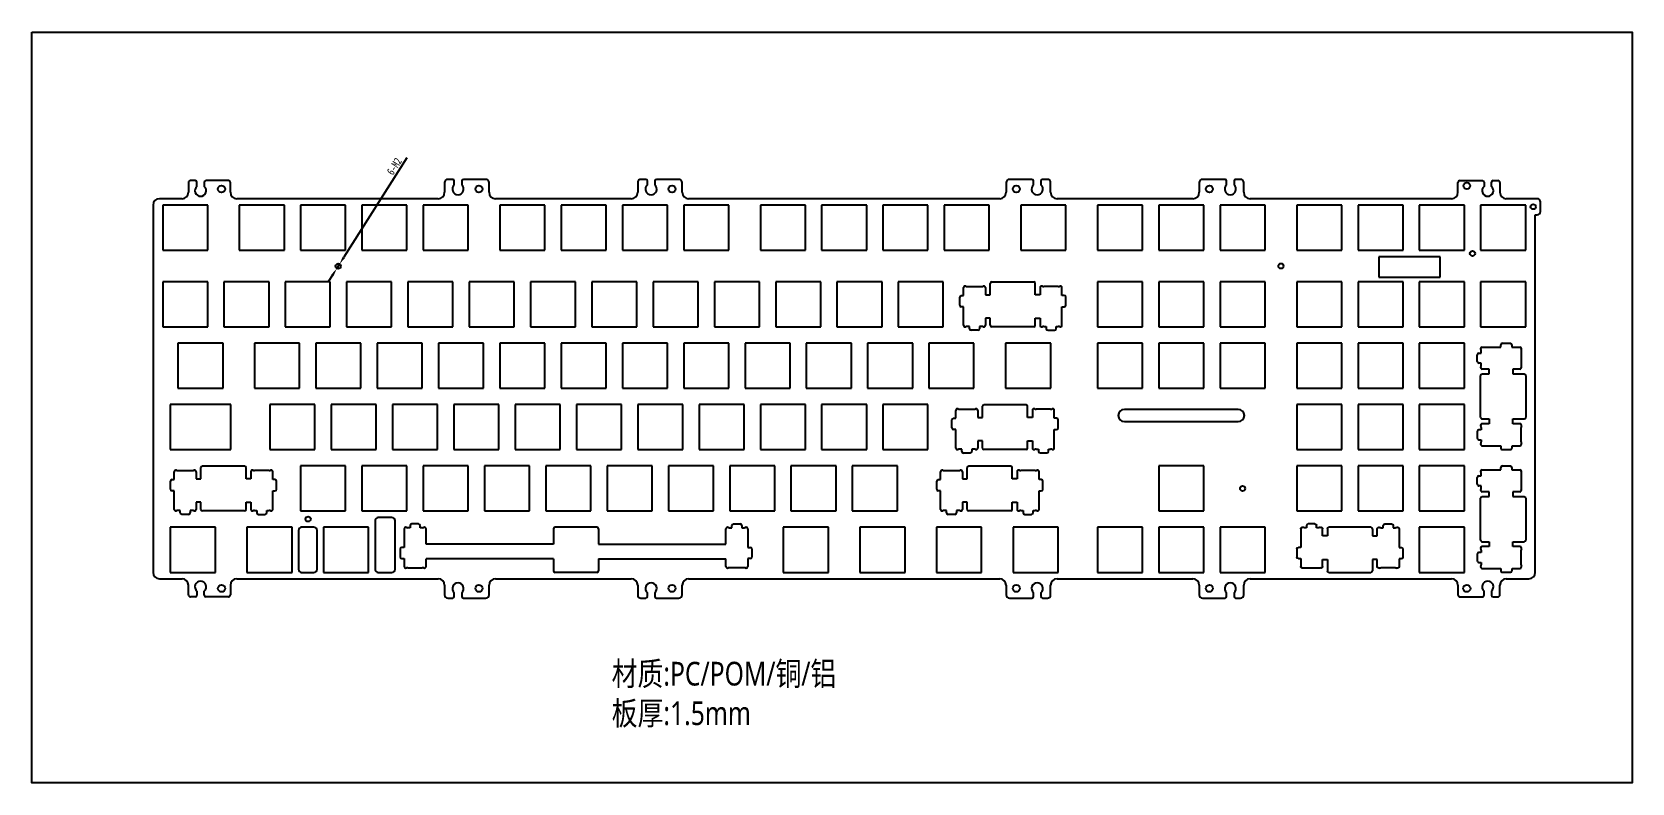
# Model space of a CAD drawing. Header units: millimetres. Extents: x -605 to 450, y -172 to 61.
# Drawn here: x -605.3 to -108.1, y -172.4 to 60.8 of the extents above; entities that cross this region are included whole.
import ezdxf

# ---------------------------------------------------------------- set-up
doc = ezdxf.new("R2010")
doc.units = ezdxf.units.MM
doc.header["$LTSCALE"] = 30.734
doc.header["$PDMODE"] = 3
doc.header["$PDSIZE"] = 0.3125
doc.layers.get('0').update_dxf_attribs({"linetype": 'CONTINUOUS'})
doc.layers.get('Defpoints').update_dxf_attribs({"linetype": 'CONTINUOUS'})
doc.layers.add('02___PRT_ALL_AXES', color=7, linetype='CONTINUOUS')
doc.styles.get("Standard").update_dxf_attribs({"font": 'txt', "width": 0.8})
doc.dimstyles.new('Annotative', dxfattribs={"dimscale": 0, "dimtxt": 2.5, "dimasz": 2.5, "dimexe": 1.25, "dimexo": 0.625, "dimtad": 1, "dimtxsty": 'Standard', "dimcen": 2.5, "dimazin": 2, "dimtfac": 1, "dimtmove": 0, "dimatfit": 3, "dimfxl": 1, "dimarcsym": 0})

# ---------------------------------------------------------------- blocks, each defined once
blk = doc.blocks.new('A$C692A0492')
at = {"color": 1}
for p, q in [((10, 15.05), (23, 15.05)), ((0, 7.8), (0, 10.3)), ((0.5, 10.8), (1.2, 10.8)), ((1.2, 10.8), (1.2, 13.25)), ((2.35, 13.6), (6.85, 13.6)), ((8, 13.25), (8, 11.05)), ((8, 11.05), (9.5, 11.05)), ((9.5, 11.05), (9.5, 14.55)), ((23.5, 11.05), (23.5, 14.55)), ((25, 11.05), (23.5, 11.05)), ((25, 13.26), (25, 11.05)), ((30.65, 13.61), (26.15, 13.61)), ((31.8, 10.81), (31.8, 13.26)), ((32.5, 10.81), (31.8, 10.81)), ((33, 7.81), (33, 10.31)), ((1.2, 7.3), (0.5, 7.3)), ((1.2, 1.55), (1.2, 7.3)), ((31.8, 1.56), (31.8, 7.31)), ((31.8, 7.31), (32.5, 7.31)), ((3.05, 1.2), (2.35, 1.2)), ((3.05, 0.5), (3.05, 1.2)), ((6.85, 1.2), (6.15, 1.2)), ((6.15, 1.2), (6.15, 0.5)), ((9.5, 3.75), (8, 3.75)), ((8, 3.75), (8, 1.55)), ((9.5, 1.55), (9.5, 3.75)), ((23, 1.05), (10, 1.05)), ((23.5, 1.55), (23.5, 3.75)), ((23.5, 3.75), (25, 3.75)), ((25, 3.75), (25, 1.56)), ((26.15, 1.21), (26.85, 1.21)), ((26.85, 1.21), (26.85, 0.51)), ((27.35, 0.01), (29.45, 0.01)), ((29.95, 0.51), (29.95, 1.21)), ((29.95, 1.21), (30.65, 1.21)), ((5.65, 0), (3.55, 0))]:
    blk.add_line(p, q, dxfattribs=at)
for centre, radius, start, end in [((10, 14.55), 0.5, 90, 180), ((23, 14.55), 0.5, 0, 90), ((0.5, 10.3), 0.5, 90, 180), ((1.7, 13.25), 0.5, 64.1581, 180), ((2.35, 14.6), 1, 244.1581, 270), ((6.85, 14.6), 1, 270, 295.8419), ((7.5, 13.25), 0.5, 0, 115.8419), ((25.5, 13.26), 0.5, 64.1581, 180), ((26.15, 14.61), 1, 244.1581, 270), ((30.65, 14.61), 1, 270, 295.8419), ((31.3, 13.26), 0.5, 0, 115.8419), ((32.5, 10.31), 0.5, 0, 90), ((0.5, 7.8), 0.5, 180, 270), ((32.5, 7.81), 0.5, 270, 0), ((1.7, 1.55), 0.5, 180, 295.8419), ((2.35, 0.2), 1, 90, 115.8419), ((3.55, 0.5), 0.5, 180, 270), ((5.65, 0.5), 0.5, 270, 0), ((6.85, 0.2), 1, 64.1581, 90), ((7.5, 1.55), 0.5, 244.1581, 0), ((10, 1.55), 0.5, 180, 270), ((23, 1.55), 0.5, 270, 0), ((25.5, 1.56), 0.5, 180, 295.8419), ((26.15, 0.21), 1, 90, 115.8419), ((27.35, 0.51), 0.5, 180, 270), ((29.45, 0.51), 0.5, 270, 0), ((30.65, 0.21), 1, 64.1581, 90), ((31.3, 1.56), 0.5, 244.1581, 0)]:
    blk.add_arc(centre, radius, start, end, dxfattribs=at)
blk = doc.blocks.new('A$C580C1E3D')
at = {"color": 1}
for p, q in [((5.65, 15.05), (3.55, 15.05)), ((103.55, 15.05), (105.65, 15.05)), ((1.2, 13.5), (1.2, 7.75)), ((3.05, 13.85), (2.35, 13.85)), ((3.05, 14.55), (3.05, 13.85)), ((6.15, 13.85), (6.15, 14.55)), ((6.85, 13.85), (6.15, 13.85)), ((8, 8.7), (8, 13.5)), ((47.6, 13.5), (47.6, 8.7)), ((61.1, 14), (48.1, 14)), ((61.6, 13.5), (61.6, 8.7)), ((101.2, 8.7), (101.2, 13.5)), ((102.35, 13.85), (103.05, 13.85)), ((103.05, 13.85), (103.05, 14.55)), ((106.15, 14.55), (106.15, 13.85)), ((106.15, 13.85), (106.85, 13.85)), ((108, 13.5), (108, 7.75)), ((0, 7.25), (0, 4.75)), ((1.2, 7.75), (0.5, 7.75)), ((47.6, 8.7), (8, 8.7)), ((61.6, 8.7), (101.2, 8.7)), ((108, 7.75), (108.7, 7.75)), ((109.2, 7.25), (109.2, 4.75)), ((0.5, 4.25), (1.2, 4.25)), ((1.2, 4.25), (1.2, 1.8)), ((2.35, 1.45), (6.85, 1.45)), ((47.6, 4.2), (8, 4.2)), ((8, 1.8), (8, 4.2)), ((47.6, 4.2), (47.6, 0.5)), ((61.1, 0), (48.1, 0)), ((61.6, 4.2), (101.2, 4.2)), ((61.6, 4.2), (61.6, 0.5)), ((101.2, 1.8), (101.2, 4.2)), ((106.85, 1.45), (102.35, 1.45)), ((108.7, 4.25), (108, 4.25)), ((108, 4.25), (108, 1.8))]:
    blk.add_line(p, q, dxfattribs=at)
for centre, radius, start, end in [((3.55, 14.55), 0.5, 90, 180), ((5.65, 14.55), 0.5, 0, 90), ((103.55, 14.55), 0.5, 90, 180), ((105.65, 14.55), 0.5, 0, 90), ((1.7, 13.5), 0.5, 64.1581, 180), ((2.35, 14.85), 1, 244.1581, 270), ((6.85, 14.85), 1, 270, 295.8419), ((7.5, 13.5), 0.5, 0, 115.8419), ((48.1, 13.5), 0.5, 90, 180), ((61.1, 13.5), 0.5, 0, 90), ((101.7, 13.5), 0.5, 64.1581, 180), ((102.35, 14.85), 1, 244.1581, 270), ((106.85, 14.85), 1, 270, 295.8419), ((107.5, 13.5), 0.5, 0, 115.8419), ((0.5, 7.25), 0.5, 90, 180), ((108.7, 7.25), 0.5, 0, 90), ((0.5, 4.75), 0.5, 180, 270), ((1.7, 1.8), 0.5, 180, 295.8419), ((2.35, 0.45), 1, 90, 115.8419), ((6.85, 0.45), 1, 64.1581, 90), ((7.5, 1.8), 0.5, 244.1581, 0), ((48.1, 0.5), 0.5, 180, 270), ((61.1, 0.5), 0.5, 270, 0), ((101.7, 1.8), 0.5, 180, 295.8419), ((102.35, 0.45), 1, 90, 115.8419), ((106.85, 0.45), 1, 64.1581, 90), ((107.5, 1.8), 0.5, 244.1581, 0), ((108.7, 4.75), 0.5, 270, 0)]:
    blk.add_arc(centre, radius, start, end, dxfattribs=at)
blk = doc.blocks.new('*D5')
at = {"color": 0, "lineweight": -2, "transparency": 16777216}
for p, q in [((-488.83, 21.68), (-508.37, -9.17)), ((-511.91, -14.75), (-513.24, -16.86)), ((-510.57, -12.64), (-509.71, -11.28))]:
    blk.add_line(p, q, dxfattribs=at)
at = {"color": 0, "transparency": 16777216}
for points in [[(-508.73, -8.95), (-508.02, -9.4), (-509.71, -11.28)], [(-512.26, -14.52), (-511.55, -14.97), (-510.57, -12.64)]]:
    blk.add_solid(points, dxfattribs=at)
at = {"layer": 'Defpoints', "color": 0, "transparency": 16777216}
for p in [(-510.57, -12.64), (-509.71, -11.28)]:
    blk.add_point(p, dxfattribs=at)
at = {"color": 0, "transparency": 16777216, "insert": (-492.71, 19.05), "char_height": 2.5, "attachment_point": 5, "rotation": 57.6407}
blk.add_mtext('6-M2', dxfattribs=at)

msp = doc.modelspace()

# ---------------------------------------------------------------- linework, layer by layer
at = {"color": 7, "linetype": 'Continuous'}
for p, q in [((-474.555, 15), (-476.065, 15)), ((-464.245, 15), (-471.255, 15)), ((-414.555, 15), (-416.065, 15)), ((-404.245, 15), (-411.255, 15)), ((-294.555, 15), (-301.565, 15)), ((-289.745, 15), (-291.255, 15)), ((-234.555, 15), (-241.565, 15)), ((-229.745, 15), (-231.255, 15)), ((-477.065, 14), (-477.065, 11)), ((-474.055, 13.319), (-474.055, 14.5)), ((-471.755, 14.5), (-471.755, 13.319)), ((-463.245, 11), (-463.245, 14)), ((-417.065, 14), (-417.065, 11)), ((-414.055, 13.319), (-414.055, 14.5)), ((-411.755, 14.5), (-411.755, 13.319)), ((-403.245, 11), (-403.245, 14)), ((-302.565, 14), (-302.565, 11)), ((-294.055, 13.319), (-294.055, 14.5)), ((-291.755, 14.5), (-291.755, 13.319)), ((-288.745, 11), (-288.745, 14)), ((-242.565, 14), (-242.565, 11)), ((-234.055, 13.319), (-234.055, 14.5)), ((-231.755, 14.5), (-231.755, 13.319)), ((-228.745, 11), (-228.745, 14)), ((-567.692, 7), (-567.692, -107.012)), ((-558.665, 9), (-565.692, 9)), ((-564.692, 7), (-564.692, -6.999)), ((-550.693, 7), (-564.692, 7)), ((-550.693, -6.999), (-550.693, 7)), ((-479.065, 9), (-541.645, 9)), ((-540.88, 7), (-540.88, -6.999)), ((-526.88, 7), (-540.88, 7)), ((-526.88, -6.999), (-526.88, 7)), ((-521.83, 7), (-521.83, -6.999)), ((-507.83, 7), (-521.83, 7)), ((-507.83, -6.999), (-507.83, 7)), ((-502.78, 7), (-502.78, -6.999)), ((-488.78, 7), (-502.78, 7)), ((-488.78, -6.999), (-488.78, 7)), ((-483.73, 7), (-483.73, -6.999)), ((-469.73, 7), (-483.73, 7)), ((-469.73, -6.999), (-469.73, 7)), ((-419.065, 9), (-461.245, 9)), ((-459.917, 7), (-459.917, -6.999)), ((-445.918, 7), (-459.917, 7)), ((-445.918, -6.999), (-445.918, 7)), ((-440.867, 7), (-440.867, -6.999)), ((-426.868, 7), (-440.867, 7)), ((-426.868, -6.999), (-426.868, 7)), ((-421.817, 7), (-421.817, -6.999)), ((-407.818, 7), (-421.817, 7)), ((-407.818, -6.999), (-407.818, 7)), ((-402.767, 7), (-402.767, -6.999)), ((-388.768, 7), (-402.767, 7)), ((-304.565, 9), (-401.245, 9)), ((-388.768, -6.999), (-388.768, 7)), ((-378.955, 7), (-378.955, -6.999)), ((-364.955, 7), (-378.955, 7)), ((-364.955, -6.999), (-364.955, 7)), ((-359.905, 7), (-359.905, -6.999)), ((-345.905, 7), (-359.905, 7)), ((-345.905, -6.999), (-345.905, 7)), ((-340.855, 7), (-340.855, -6.999)), ((-326.855, 7), (-340.855, 7)), ((-326.855, -6.999), (-326.855, 7)), ((-321.805, 7), (-321.805, -6.999)), ((-307.805, 7), (-321.805, 7)), ((-307.805, -6.999), (-307.805, 7)), ((-283.993, 7), (-297.992, 7)), ((-297.992, 7), (-297.992, -6.999)), ((-244.565, 9), (-286.745, 9)), ((-283.993, -6.999), (-283.993, 7)), ((-260.18, 7), (-274.18, 7)), ((-274.18, 7), (-274.18, -6.999)), ((-260.18, -6.999), (-260.18, 7)), ((-241.13, 7), (-255.128, 7)), ((-255.128, 7), (-255.128, -6.999)), ((-241.13, -6.999), (-241.13, 7)), ((-222.08, 7), (-236.078, 7)), ((-236.078, 7), (-236.078, -6.999)), ((-164.165, 9), (-226.745, 9)), ((-222.08, -6.999), (-222.08, 7)), ((-198.268, 7), (-212.266, 7)), ((-212.266, 7), (-212.266, -6.999)), ((-198.268, -6.999), (-198.268, 7)), ((-179.218, 7), (-193.216, 7)), ((-193.216, 7), (-193.216, -6.999)), ((-179.218, -6.999), (-179.218, 7)), ((-160.168, 7), (-174.166, 7)), ((-174.166, 7), (-174.166, -6.999)), ((-160.168, -6.999), (-160.168, 7)), ((-141.118, 7), (-155.116, 7)), ((-155.116, 7), (-155.116, -6.999)), ((-137.518, 9), (-147.145, 9)), ((-141.118, -6.999), (-141.118, 7)), ((-136.518, 5), (-136.518, 8)), ((-138.118, 4), (-137.518, 4)), ((-138.118, -107.012), (-138.118, 4)), ((-564.692, -6.999), (-550.693, -6.999)), ((-540.88, -6.999), (-526.88, -6.999)), ((-521.83, -6.999), (-507.83, -6.999)), ((-502.78, -6.999), (-488.78, -6.999)), ((-483.73, -6.999), (-469.73, -6.999)), ((-459.917, -6.999), (-445.918, -6.999)), ((-440.867, -6.999), (-426.868, -6.999)), ((-421.817, -6.999), (-407.818, -6.999)), ((-402.767, -6.999), (-388.768, -6.999)), ((-378.955, -6.999), (-364.955, -6.999)), ((-359.905, -6.999), (-345.905, -6.999)), ((-340.855, -6.999), (-326.855, -6.999)), ((-321.805, -6.999), (-307.805, -6.999)), ((-297.992, -6.999), (-283.993, -6.999)), ((-274.18, -6.999), (-260.18, -6.999)), ((-255.128, -6.999), (-241.13, -6.999)), ((-236.078, -6.999), (-222.08, -6.999)), ((-212.266, -6.999), (-198.268, -6.999)), ((-193.216, -6.999), (-179.218, -6.999)), ((-167.717, -8.999), (-186.717, -8.999)), ((-186.717, -8.999), (-186.717, -15.313)), ((-174.166, -6.999), (-160.168, -6.999)), ((-167.717, -15.313), (-167.717, -8.999)), ((-155.116, -6.999), (-141.118, -6.999)), ((-564.692, -16.813), (-564.692, -30.812)), ((-550.693, -16.813), (-564.692, -16.813)), ((-550.693, -30.812), (-550.693, -16.813)), ((-545.642, -16.813), (-545.642, -30.812)), ((-531.643, -16.813), (-545.642, -16.813)), ((-531.643, -30.812), (-531.643, -16.813)), ((-526.592, -16.813), (-526.592, -30.812)), ((-512.593, -16.813), (-526.592, -16.813)), ((-512.593, -30.812), (-512.593, -16.813)), ((-507.542, -16.813), (-507.542, -30.812)), ((-493.543, -16.813), (-507.542, -16.813)), ((-493.543, -30.812), (-493.543, -16.813)), ((-488.492, -16.813), (-488.492, -30.812)), ((-474.493, -16.813), (-488.492, -16.813)), ((-474.493, -30.812), (-474.493, -16.813)), ((-469.442, -16.813), (-469.442, -30.812)), ((-455.443, -16.813), (-469.442, -16.813)), ((-455.443, -30.812), (-455.443, -16.813)), ((-450.392, -16.813), (-450.392, -30.812)), ((-436.393, -16.813), (-450.392, -16.813)), ((-436.393, -30.812), (-436.393, -16.813)), ((-431.342, -16.813), (-431.342, -30.812)), ((-417.343, -16.813), (-431.342, -16.813)), ((-417.343, -30.812), (-417.343, -16.813)), ((-412.292, -16.813), (-412.292, -30.812)), ((-398.293, -16.813), (-412.292, -16.813)), ((-398.293, -30.812), (-398.293, -16.813)), ((-393.242, -16.813), (-393.242, -30.812)), ((-379.243, -16.813), (-393.242, -16.813)), ((-379.243, -30.812), (-379.243, -16.813)), ((-374.192, -16.813), (-374.192, -30.812)), ((-360.193, -16.813), (-374.192, -16.813)), ((-360.193, -30.812), (-360.193, -16.813)), ((-355.142, -16.813), (-355.142, -30.812)), ((-341.143, -16.813), (-355.142, -16.813)), ((-341.143, -30.812), (-341.143, -16.813)), ((-336.092, -16.813), (-336.092, -30.812)), ((-322.093, -16.813), (-336.092, -16.813)), ((-322.093, -30.812), (-322.093, -16.813)), ((-260.18, -16.813), (-274.18, -16.813)), ((-274.18, -16.813), (-274.18, -30.812)), ((-260.18, -30.812), (-260.18, -16.813)), ((-241.13, -16.813), (-255.128, -16.813)), ((-255.128, -16.813), (-255.128, -30.812)), ((-241.13, -30.812), (-241.13, -16.813)), ((-222.08, -16.813), (-236.078, -16.813)), ((-236.078, -16.813), (-236.078, -30.812)), ((-222.08, -30.812), (-222.08, -16.813)), ((-198.268, -16.813), (-212.266, -16.813)), ((-212.266, -16.813), (-212.266, -30.812)), ((-198.268, -30.812), (-198.268, -16.813)), ((-179.218, -16.813), (-193.216, -16.813)), ((-193.216, -16.813), (-193.216, -30.812)), ((-186.717, -15.313), (-167.717, -15.313)), ((-179.218, -30.812), (-179.218, -16.813)), ((-160.168, -16.813), (-174.166, -16.813)), ((-174.166, -16.813), (-174.166, -30.812)), ((-160.168, -30.812), (-160.168, -16.813)), ((-141.118, -16.813), (-155.116, -16.813)), ((-155.116, -16.813), (-155.116, -30.812)), ((-141.118, -30.812), (-141.118, -16.813)), ((-564.692, -30.812), (-550.693, -30.812)), ((-545.642, -30.812), (-531.643, -30.812)), ((-526.592, -30.812), (-512.593, -30.812)), ((-507.542, -30.812), (-493.543, -30.812)), ((-488.492, -30.812), (-474.493, -30.812)), ((-469.442, -30.812), (-455.443, -30.812)), ((-450.392, -30.812), (-436.393, -30.812)), ((-431.342, -30.812), (-417.343, -30.812)), ((-412.292, -30.812), (-398.293, -30.812)), ((-393.242, -30.812), (-379.243, -30.812)), ((-374.192, -30.812), (-360.193, -30.812)), ((-355.142, -30.812), (-341.143, -30.812)), ((-336.092, -30.812), (-322.093, -30.812)), ((-274.18, -30.812), (-260.18, -30.812)), ((-255.128, -30.812), (-241.13, -30.812)), ((-236.078, -30.812), (-222.08, -30.812)), ((-212.266, -30.812), (-198.268, -30.812)), ((-193.216, -30.812), (-179.218, -30.812)), ((-174.166, -30.812), (-160.168, -30.812)), ((-155.116, -30.812), (-141.118, -30.812)), ((-559.93, -35.863), (-559.93, -49.862)), ((-545.93, -35.863), (-559.93, -35.863)), ((-545.93, -49.862), (-545.93, -35.863)), ((-536.117, -35.863), (-536.117, -49.862)), ((-522.118, -35.863), (-536.117, -35.863)), ((-522.118, -49.862), (-522.118, -35.863)), ((-517.068, -35.863), (-517.068, -49.862)), ((-503.068, -35.863), (-517.068, -35.863)), ((-503.068, -49.862), (-503.068, -35.863)), ((-498.019, -35.863), (-498.019, -49.862)), ((-484.018, -35.863), (-498.019, -35.863)), ((-484.018, -49.862), (-484.018, -35.863)), ((-478.967, -35.863), (-478.967, -49.862)), ((-464.968, -35.863), (-478.967, -35.863)), ((-464.968, -49.862), (-464.968, -35.863)), ((-459.917, -35.863), (-459.917, -49.862)), ((-445.918, -35.863), (-459.917, -35.863)), ((-445.918, -49.862), (-445.918, -35.863)), ((-440.867, -35.863), (-440.867, -49.862)), ((-426.868, -35.863), (-440.867, -35.863)), ((-426.868, -49.862), (-426.868, -35.863)), ((-421.817, -35.863), (-421.817, -49.862)), ((-407.818, -35.863), (-421.817, -35.863)), ((-407.818, -49.862), (-407.818, -35.863)), ((-402.767, -35.863), (-402.767, -49.862)), ((-388.768, -35.863), (-402.767, -35.863)), ((-388.768, -49.862), (-388.768, -35.863)), ((-383.717, -35.863), (-383.717, -49.862)), ((-369.718, -35.863), (-383.717, -35.863)), ((-369.718, -49.862), (-369.718, -35.863)), ((-364.667, -35.863), (-364.667, -49.862)), ((-350.668, -35.863), (-364.667, -35.863)), ((-350.668, -49.862), (-350.668, -35.863)), ((-345.617, -35.863), (-345.617, -49.862)), ((-331.618, -35.863), (-345.617, -35.863)), ((-331.618, -49.862), (-331.618, -35.863)), ((-312.568, -35.863), (-326.567, -35.863)), ((-326.567, -35.863), (-326.567, -49.862)), ((-312.568, -49.862), (-312.568, -35.863)), ((-288.676, -35.862), (-302.755, -35.862)), ((-302.755, -35.862), (-302.755, -49.863)), ((-288.676, -49.863), (-288.676, -35.862)), ((-260.18, -35.863), (-274.18, -35.863)), ((-274.18, -35.863), (-274.18, -49.862)), ((-260.18, -49.862), (-260.18, -35.863)), ((-241.13, -35.863), (-255.128, -35.863)), ((-255.128, -35.863), (-255.128, -49.862)), ((-241.13, -49.862), (-241.13, -35.863)), ((-222.08, -35.863), (-236.078, -35.863)), ((-236.078, -35.863), (-236.078, -49.862)), ((-222.08, -49.862), (-222.08, -35.863)), ((-198.268, -35.863), (-212.266, -35.863)), ((-212.266, -35.863), (-212.266, -49.862)), ((-198.268, -49.862), (-198.268, -35.863)), ((-179.218, -35.863), (-193.216, -35.863)), ((-193.216, -35.863), (-193.216, -49.862)), ((-179.218, -49.862), (-179.218, -35.863)), ((-160.168, -35.863), (-174.166, -35.863)), ((-174.166, -35.863), (-174.166, -49.862)), ((-160.168, -49.862), (-160.168, -35.863)), ((-559.93, -49.862), (-545.93, -49.862)), ((-536.117, -49.862), (-522.118, -49.862)), ((-517.068, -49.862), (-503.068, -49.862)), ((-498.019, -49.862), (-484.018, -49.862)), ((-478.967, -49.862), (-464.968, -49.862)), ((-459.917, -49.862), (-445.918, -49.862)), ((-440.867, -49.862), (-426.868, -49.862)), ((-421.817, -49.862), (-407.818, -49.862)), ((-402.767, -49.862), (-388.768, -49.862)), ((-383.717, -49.862), (-369.718, -49.862)), ((-364.667, -49.862), (-350.668, -49.862)), ((-345.617, -49.862), (-331.618, -49.862)), ((-326.567, -49.862), (-312.568, -49.862)), ((-302.755, -49.863), (-288.676, -49.863)), ((-274.18, -49.862), (-260.18, -49.862)), ((-255.128, -49.862), (-241.13, -49.862)), ((-236.078, -49.862), (-222.08, -49.862)), ((-212.266, -49.862), (-198.268, -49.862)), ((-193.216, -49.862), (-179.218, -49.862)), ((-174.166, -49.862), (-160.168, -49.862)), ((-562.311, -54.914), (-562.311, -68.912)), ((-543.549, -54.914), (-562.311, -54.914)), ((-543.549, -68.912), (-543.549, -54.914)), ((-531.355, -54.913), (-531.355, -68.912)), ((-517.355, -54.913), (-531.355, -54.913)), ((-517.355, -68.912), (-517.355, -54.913)), ((-512.305, -54.913), (-512.305, -68.912)), ((-498.305, -54.913), (-512.305, -54.913)), ((-498.305, -68.912), (-498.305, -54.913)), ((-493.255, -54.913), (-493.255, -68.912)), ((-479.255, -54.913), (-493.255, -54.913)), ((-479.255, -68.912), (-479.255, -54.913)), ((-474.205, -54.913), (-474.205, -68.912)), ((-460.205, -54.913), (-474.205, -54.913)), ((-460.205, -68.912), (-460.205, -54.913)), ((-455.155, -54.913), (-455.155, -68.912)), ((-441.155, -54.913), (-455.155, -54.913)), ((-441.155, -68.912), (-441.155, -54.913)), ((-436.105, -54.913), (-436.105, -68.912)), ((-422.105, -54.913), (-436.105, -54.913)), ((-422.105, -68.912), (-422.105, -54.913)), ((-417.055, -54.913), (-417.055, -68.912)), ((-403.055, -54.913), (-417.055, -54.913)), ((-403.055, -68.912), (-403.055, -54.913)), ((-398.005, -54.913), (-398.005, -68.912)), ((-384.005, -54.913), (-398.005, -54.913)), ((-384.005, -68.912), (-384.005, -54.913)), ((-378.955, -54.913), (-378.955, -68.912)), ((-364.955, -54.913), (-378.955, -54.913)), ((-364.955, -68.912), (-364.955, -54.913)), ((-345.905, -54.913), (-359.905, -54.913)), ((-359.905, -54.913), (-359.905, -68.912)), ((-345.905, -68.912), (-345.905, -54.913)), ((-326.855, -54.913), (-340.855, -54.913)), ((-340.855, -54.913), (-340.855, -68.912)), ((-326.855, -68.912), (-326.855, -54.913)), ((-230.43, -56.412), (-265.83, -56.412)), ((-198.268, -54.913), (-212.266, -54.913)), ((-212.266, -54.913), (-212.266, -68.912)), ((-198.268, -68.912), (-198.268, -54.913)), ((-179.218, -54.913), (-193.216, -54.913)), ((-193.216, -54.913), (-193.216, -68.912)), ((-179.218, -68.912), (-179.218, -54.913)), ((-160.168, -54.913), (-174.166, -54.913)), ((-174.166, -54.913), (-174.166, -68.912)), ((-160.168, -68.912), (-160.168, -54.913)), ((-265.83, -60.212), (-230.43, -60.212)), ((-562.311, -68.912), (-543.549, -68.912)), ((-531.355, -68.912), (-517.355, -68.912)), ((-512.305, -68.912), (-498.305, -68.912)), ((-493.255, -68.912), (-479.255, -68.912)), ((-474.205, -68.912), (-460.205, -68.912)), ((-455.155, -68.912), (-441.155, -68.912)), ((-436.105, -68.912), (-422.105, -68.912)), ((-417.055, -68.912), (-403.055, -68.912)), ((-398.005, -68.912), (-384.005, -68.912)), ((-378.955, -68.912), (-364.955, -68.912)), ((-359.905, -68.912), (-345.905, -68.912)), ((-340.855, -68.912), (-326.855, -68.912)), ((-212.266, -68.912), (-198.268, -68.912)), ((-193.216, -68.912), (-179.218, -68.912)), ((-174.166, -68.912), (-160.168, -68.912)), ((-521.83, -73.963), (-521.83, -87.962)), ((-507.83, -73.963), (-521.83, -73.963)), ((-507.83, -87.962), (-507.83, -73.963)), ((-502.78, -73.963), (-502.78, -87.962)), ((-488.78, -73.963), (-502.78, -73.963)), ((-488.78, -87.962), (-488.78, -73.963)), ((-483.73, -73.963), (-483.73, -87.962)), ((-469.73, -73.963), (-483.73, -73.963)), ((-469.73, -87.962), (-469.73, -73.963)), ((-464.68, -73.963), (-464.68, -87.962)), ((-450.68, -73.963), (-464.68, -73.963)), ((-450.68, -87.962), (-450.68, -73.963)), ((-445.63, -73.963), (-445.63, -87.962)), ((-431.63, -73.963), (-445.63, -73.963)), ((-431.63, -87.962), (-431.63, -73.963)), ((-426.58, -73.963), (-426.58, -87.962)), ((-412.58, -73.963), (-426.58, -73.963)), ((-412.58, -87.962), (-412.58, -73.963)), ((-407.53, -73.963), (-407.53, -87.962)), ((-393.53, -73.963), (-407.53, -73.963)), ((-393.53, -87.962), (-393.53, -73.963)), ((-388.48, -73.963), (-388.48, -87.962)), ((-374.48, -73.963), (-388.48, -73.963)), ((-374.48, -87.962), (-374.48, -73.963)), ((-355.43, -73.963), (-369.43, -73.963)), ((-369.43, -73.963), (-369.43, -87.962)), ((-355.43, -87.962), (-355.43, -73.963)), ((-336.38, -73.963), (-350.38, -73.963)), ((-350.38, -73.963), (-350.38, -87.962)), ((-336.38, -87.962), (-336.38, -73.963)), ((-241.13, -73.963), (-255.128, -73.963)), ((-255.128, -73.963), (-255.128, -87.962)), ((-241.13, -87.962), (-241.13, -73.963)), ((-198.268, -73.963), (-212.266, -73.963)), ((-212.266, -73.963), (-212.266, -87.962)), ((-198.268, -87.962), (-198.268, -73.963)), ((-179.218, -73.963), (-193.216, -73.963)), ((-193.216, -73.963), (-193.216, -87.962)), ((-179.218, -87.962), (-179.218, -73.963)), ((-160.168, -73.963), (-174.166, -73.963)), ((-174.166, -73.963), (-174.166, -87.962)), ((-160.168, -87.962), (-160.168, -73.963)), ((-521.83, -87.962), (-507.83, -87.962)), ((-502.78, -87.962), (-488.78, -87.962)), ((-483.73, -87.962), (-469.73, -87.962)), ((-464.68, -87.962), (-450.68, -87.962)), ((-445.63, -87.962), (-431.63, -87.962)), ((-426.58, -87.962), (-412.58, -87.962)), ((-407.53, -87.962), (-393.53, -87.962)), ((-388.48, -87.962), (-374.48, -87.962)), ((-369.43, -87.962), (-355.43, -87.962)), ((-350.38, -87.962), (-336.38, -87.962)), ((-255.128, -87.962), (-241.13, -87.962)), ((-212.266, -87.962), (-198.268, -87.962)), ((-193.216, -87.962), (-179.218, -87.962)), ((-174.166, -87.962), (-160.168, -87.962)), ((-562.311, -93.013), (-562.311, -107.013)), ((-548.312, -93.013), (-562.311, -93.013)), ((-548.312, -107.013), (-548.312, -93.013)), ((-538.5, -93.013), (-538.5, -107.013)), ((-524.499, -93.013), (-538.5, -93.013)), ((-524.499, -107.013), (-524.499, -93.013)), ((-522.499, -94.013), (-522.499, -106.013)), ((-517.686, -93.013), (-521.499, -93.013)), ((-516.686, -106.013), (-516.686, -94.013)), ((-514.686, -93.013), (-514.686, -107.013)), ((-500.687, -93.013), (-514.686, -93.013)), ((-500.687, -107.013), (-500.687, -93.013)), ((-498.687, -90.962), (-498.687, -106.013)), ((-493.449, -89.962), (-497.687, -89.962)), ((-492.449, -106.013), (-492.449, -90.962)), ((-357.812, -93.013), (-371.811, -93.013)), ((-371.811, -93.013), (-371.811, -107.013)), ((-357.812, -107.013), (-357.812, -93.013)), ((-333.999, -93.013), (-348, -93.013)), ((-348, -93.013), (-348, -107.013)), ((-333.999, -107.013), (-333.999, -93.013)), ((-310.187, -93.013), (-324.186, -93.013)), ((-324.186, -93.013), (-324.186, -107.013)), ((-310.187, -107.013), (-310.187, -93.013)), ((-286.374, -93.013), (-300.375, -93.013)), ((-300.375, -93.013), (-300.375, -107.013)), ((-286.374, -107.013), (-286.374, -93.013)), ((-260.18, -93.013), (-274.18, -93.013)), ((-274.18, -93.013), (-274.18, -107.012)), ((-260.18, -107.012), (-260.18, -93.013)), ((-241.13, -93.013), (-255.128, -93.013)), ((-255.128, -93.013), (-255.128, -107.012)), ((-241.13, -107.012), (-241.13, -93.013)), ((-222.08, -93.013), (-236.078, -93.013)), ((-236.078, -93.013), (-236.078, -107.012)), ((-222.08, -107.012), (-222.08, -93.013)), ((-160.168, -93.013), (-174.166, -93.013)), ((-174.166, -93.013), (-174.166, -107.012)), ((-160.168, -107.012), (-160.168, -93.013)), ((-565.692, -109.012), (-558.665, -109.012)), ((-562.311, -107.013), (-548.312, -107.013)), ((-541.645, -109.012), (-479.065, -109.012)), ((-538.5, -107.013), (-524.499, -107.013)), ((-521.499, -107.013), (-517.686, -107.013)), ((-514.686, -107.013), (-500.687, -107.013)), ((-497.687, -107.013), (-493.449, -107.013)), ((-461.245, -109.012), (-419.065, -109.012)), ((-401.245, -109.012), (-304.565, -109.012)), ((-371.811, -107.013), (-357.812, -107.013)), ((-348, -107.013), (-333.999, -107.013)), ((-324.186, -107.013), (-310.187, -107.013)), ((-300.375, -107.013), (-286.374, -107.013)), ((-286.745, -109.012), (-244.565, -109.012)), ((-274.18, -107.012), (-260.18, -107.012)), ((-255.128, -107.012), (-241.13, -107.012)), ((-236.078, -107.012), (-222.08, -107.012)), ((-226.745, -109.012), (-164.165, -109.012)), ((-174.166, -107.012), (-160.168, -107.012)), ((-147.145, -109.012), (-140.118, -109.012)), ((-477.065, -111.012), (-477.065, -114.012)), ((-474.055, -114.512), (-474.055, -113.331)), ((-471.755, -113.331), (-471.755, -114.512)), ((-463.245, -114.012), (-463.245, -111.012)), ((-417.065, -111.012), (-417.065, -114.012)), ((-414.055, -114.512), (-414.055, -113.331)), ((-411.755, -113.331), (-411.755, -114.512)), ((-403.245, -114.012), (-403.245, -111.012)), ((-302.565, -111.012), (-302.565, -114.012)), ((-294.055, -114.512), (-294.055, -113.331)), ((-291.755, -113.331), (-291.755, -114.512)), ((-288.745, -114.012), (-288.745, -111.012)), ((-242.565, -111.012), (-242.565, -114.012)), ((-234.055, -114.512), (-234.055, -113.331)), ((-231.755, -113.331), (-231.755, -114.512)), ((-228.745, -114.012), (-228.745, -111.012)), ((-476.065, -115.012), (-474.555, -115.012)), ((-471.255, -115.012), (-464.245, -115.012)), ((-416.065, -115.012), (-414.555, -115.012)), ((-411.255, -115.012), (-404.245, -115.012)), ((-301.565, -115.012), (-294.555, -115.012)), ((-291.255, -115.012), (-289.745, -115.012)), ((-241.565, -115.012), (-234.555, -115.012)), ((-231.255, -115.012), (-229.745, -115.012))]:
    msp.add_line(p, q, dxfattribs=at)
at = {"color": 1, "linetype": 'Continuous'}
for p, q in [((-556.665, 14), (-556.665, 11)), ((-554.555, 14.6), (-556.065, 14.6)), ((-554.055, 12.819), (-554.055, 14.1)), ((-551.755, 14.1), (-551.755, 12.819)), ((-544.245, 14.6), (-551.255, 14.6)), ((-543.645, 11), (-543.645, 14)), ((-162.165, 11), (-162.165, 14)), ((-161.565, 14.6), (-154.555, 14.6)), ((-154.055, 14.1), (-154.055, 12.819)), ((-151.755, 12.819), (-151.755, 14.1)), ((-151.255, 14.6), (-149.745, 14.6)), ((-149.145, 14), (-149.145, 11)), ((-556.665, -114.012), (-556.665, -111.012)), ((-554.055, -112.831), (-554.055, -114.112)), ((-551.755, -114.112), (-551.755, -112.831)), ((-543.645, -111.012), (-543.645, -114.012)), ((-162.165, -111.012), (-162.165, -114.012)), ((-154.055, -114.112), (-154.055, -112.831)), ((-151.755, -112.831), (-151.755, -114.112)), ((-149.145, -114.012), (-149.145, -111.012)), ((-554.555, -114.612), (-556.065, -114.612)), ((-544.245, -114.612), (-551.255, -114.612)), ((-161.565, -114.612), (-154.555, -114.612)), ((-151.255, -114.612), (-149.745, -114.612))]:
    msp.add_line(p, q, dxfattribs=at)
msp.add_lwpolyline([(-605.3, 60.75), (-108.074, 60.75), (-108.074, -172.408), (-605.3, -172.408)], close=True)
at = {"color": 7, "linetype": 'Continuous'}
for centre in [(-546.405, 12), (-466.405, 12), (-406.405, 12), (-299.405, 12), (-239.405, 12), (-546.405, -112.012), (-466.405, -112.012), (-406.405, -112.012), (-299.405, -112.012), (-239.405, -112.012), (-159.405, -112.012)]:
    msp.add_circle(centre, 1.1, dxfattribs=at)
for centre, radius in [((-159.405, 13), 1), ((-138.768, 6.5), 0.8)]:
    msp.add_circle(centre, radius)
at = {"color": 1, "linetype": 'Continuous'}
for centre in [(-157.642, -7.999), (-510.141, -11.96), (-217.173, -11.903), (-229.08, -80.962), (-519.499, -90.462)]:
    msp.add_circle(centre, 0.8, dxfattribs=at)
at = {"color": 7, "linetype": 'Continuous'}
for centre, radius, start, end in [((-476.065, 14), 1, 90, 180), ((-474.555, 14.5), 0.5, 0, 90), ((-471.255, 14.5), 0.5, 90, 180), ((-464.245, 14), 1, 0, 90), ((-416.065, 14), 1, 90, 180), ((-414.555, 14.5), 0.5, 0, 90), ((-411.255, 14.5), 0.5, 90, 180), ((-404.245, 14), 1, 0, 90), ((-301.565, 14), 1, 90, 180), ((-294.555, 14.5), 0.5, 0, 90), ((-291.255, 14.5), 0.5, 90, 180), ((-289.745, 14), 1, 0, 90), ((-241.565, 14), 1, 90, 180), ((-234.555, 14.5), 0.5, 0, 90), ((-231.255, 14.5), 0.5, 90, 180), ((-229.745, 14), 1, 0, 90), ((-479.065, 11), 2, 270, 0), ((-472.905, 12), 1.75, 131.08233, 48.91767), ((-461.245, 11), 2, 180, 270), ((-419.065, 11), 2, 270, 0), ((-412.905, 12), 1.75, 131.08233, 48.91767), ((-401.245, 11), 2, 180, 270), ((-304.565, 11), 2, 270, 0), ((-292.905, 12), 1.75, 131.08233, 48.91767), ((-286.745, 11), 2, 180, 270), ((-244.565, 11), 2, 270, 0), ((-232.905, 12), 1.75, 131.08233, 48.91767), ((-226.745, 11), 2, 180, 270), ((-565.692, 7), 2, 90, 180), ((-137.518, 8), 1, 0, 90), ((-137.518, 5), 1, 270, 0), ((-265.83, -58.312), 1.9, 90, 270), ((-230.43, -58.312), 1.9, 270, 90), ((-521.499, -94.013), 1, 90, 180), ((-517.686, -94.013), 1, 0, 90), ((-497.687, -90.962), 1, 90, 180), ((-493.449, -90.962), 1, 0, 90), ((-565.692, -107.012), 2, 180, 270), ((-521.499, -106.013), 1, 180, 270), ((-517.686, -106.013), 1, 270, 0), ((-497.687, -106.013), 1, 180, 270), ((-493.449, -106.013), 1, 270, 0), ((-479.065, -111.012), 2, 0, 90), ((-461.245, -111.012), 2, 90, 180), ((-419.065, -111.012), 2, 0, 90), ((-401.245, -111.012), 2, 90, 180), ((-304.565, -111.012), 2, 0, 90), ((-286.745, -111.012), 2, 90, 180), ((-244.565, -111.012), 2, 0, 90), ((-226.745, -111.012), 2, 90, 180), ((-140.118, -107.012), 2, 270, 0), ((-476.065, -114.012), 1, 180, 270), ((-472.905, -112.012), 1.75, 311.08233, 228.91767), ((-464.245, -114.012), 1, 270, 0), ((-416.065, -114.012), 1, 180, 270), ((-412.905, -112.012), 1.75, 311.08233, 228.91767), ((-404.245, -114.012), 1, 270, 0), ((-301.565, -114.012), 1, 180, 270), ((-292.905, -112.012), 1.75, 311.08233, 228.91767), ((-289.745, -114.012), 1, 270, 0), ((-241.565, -114.012), 1, 180, 270), ((-232.905, -112.012), 1.75, 311.08233, 228.91767), ((-229.745, -114.012), 1, 270, 0), ((-474.555, -114.512), 0.5, 270, 0), ((-471.255, -114.512), 0.5, 180, 270), ((-414.555, -114.512), 0.5, 270, 0), ((-411.255, -114.512), 0.5, 180, 270), ((-294.555, -114.512), 0.5, 270, 360), ((-291.255, -114.512), 0.5, 180, 270), ((-234.555, -114.512), 0.5, 270, 360), ((-231.255, -114.512), 0.5, 180, 270)]:
    msp.add_arc(centre, radius, start, end, dxfattribs=at)
at = {"color": 1, "linetype": 'Continuous'}
for centre, radius, start, end in [((-558.665, 11), 2, 270, 0), ((-556.065, 14), 0.6, 90, 180), ((-552.905, 11.5), 1.75, 131.08233, 48.91767), ((-554.555, 14.1), 0.5, 0, 90), ((-551.255, 14.1), 0.5, 90, 180), ((-544.245, 14), 0.6, 0, 90), ((-541.645, 11), 2, 180, 270), ((-164.165, 11), 2, 270, 0), ((-161.565, 14), 0.6, 90, 180), ((-152.905, 11.5), 1.75, 131.08233, 48.91767), ((-154.555, 14.1), 0.5, 0, 90), ((-151.255, 14.1), 0.5, 90, 180), ((-149.745, 14), 0.6, 0, 90), ((-147.145, 11), 2, 180, 270), ((-558.665, -111.012), 2, 0, 90), ((-541.645, -111.012), 2, 90, 180), ((-164.165, -111.012), 2, 0, 90), ((-147.145, -111.012), 2, 90, 180), ((-556.065, -114.012), 0.6, 180, 270), ((-552.905, -111.512), 1.75, 311.08233, 228.91767), ((-554.555, -114.112), 0.5, 270, 0), ((-551.255, -114.112), 0.5, 180, 270), ((-544.245, -114.012), 0.6, 270, 0), ((-161.565, -114.012), 0.6, 180, 270), ((-152.905, -111.512), 1.75, 311.08233, 228.91767), ((-154.555, -114.112), 0.5, 270, 0), ((-151.255, -114.112), 0.5, 180, 270), ((-149.745, -114.012), 0.6, 270, 0)]:
    msp.add_arc(centre, radius, start, end, dxfattribs=at)

# ---------------------------------------------------------------- block references
for name, p in [('A$C692A0492', (-317.012, -31.865)), ('A$C692A0492', (-319.395, -69.965)), ('A$C692A0492', (-562.29, -89.014)), ('A$C692A0492', (-324.155, -89.014)), ('A$C580C1E3D', (-490.85, -107.012))]:
    msp.add_blockref(name, p)
at = {"rotation": 270}
for p in [(-156.167, -35.888), (-156.167, -73.988)]:
    msp.add_blockref('A$C692A0492', p, dxfattribs=at)
at = {"xscale": -1, "rotation": 180}
msp.add_blockref('A$C692A0492', (-212.241, -91.962), dxfattribs=at)

# ---------------------------------------------------------------- texts
at = {"layer": '02___PRT_ALL_AXES', "color": 3, "linetype": 'Continuous', "insert": (-425.16, -134.794), "char_height": 7.36055, "width": 256.40453, "attachment_point": 1}
msp.add_mtext('{\\fMicrosoft YaHei|b0|i0|c134|p34;材质:PC/POM/铜/铝 \\fMicrosoft YaHei|b0|i0|c0|p34;\\P\\fMicrosoft YaHei|b0|i0|c134|p34;板厚:1.5mm}', dxfattribs=at)

# ---------------------------------------------------------------- dimensions: what is measured, and where the dimension line sits
at = {"color": 1}
dim = msp.add_diameter_dim_2p(p1=(-510.569, -12.636), p2=(-509.712, -11.284), text='6-M2', dimstyle='Annotative', dxfattribs=at)
dim.commit()
dim.dimension.update_dxf_attribs({"geometry": '*D5', "text_midpoint": (-491.125, 18.05), "dimtype": 163})

doc.saveas('drawing.dxf')
